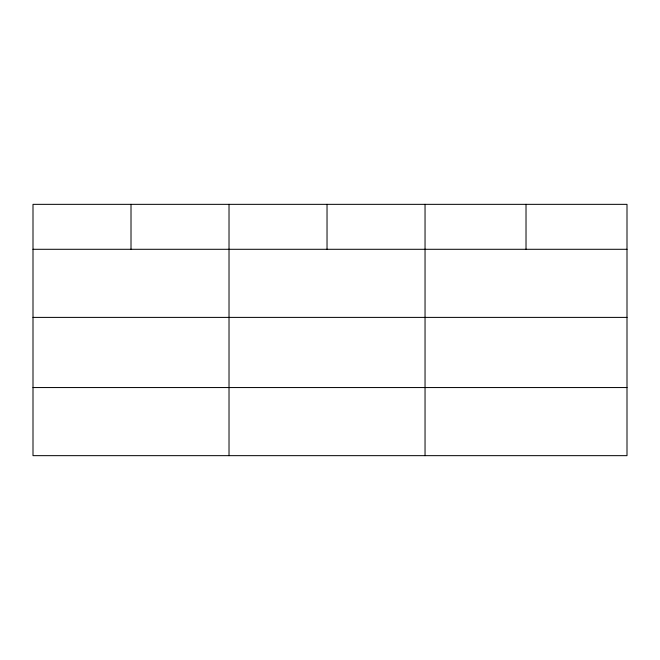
<?xml version="1.0" encoding="UTF-8"?>
<svg xmlns="http://www.w3.org/2000/svg" width="660" height="660" viewBox="0 0 660 660"><rect width="100%" height="100%" fill="white"/><g stroke="black" fill="none" stroke-linecap="round" stroke-linejoin="round"><path stroke-width="0.99" d="M627 317.394L627 204.344L33 204.344L33 455.656L627 455.656L627 317.394L33 317.394M33 249.29L627 249.29M33 387.552L627 387.552M526.02 204.344L526.02 249.29M425.04 204.344L425.04 455.656M327.03 204.344L327.03 249.29M229.02 204.344L229.02 455.656M131.01 204.344L131.01 249.29"/></g></svg>
